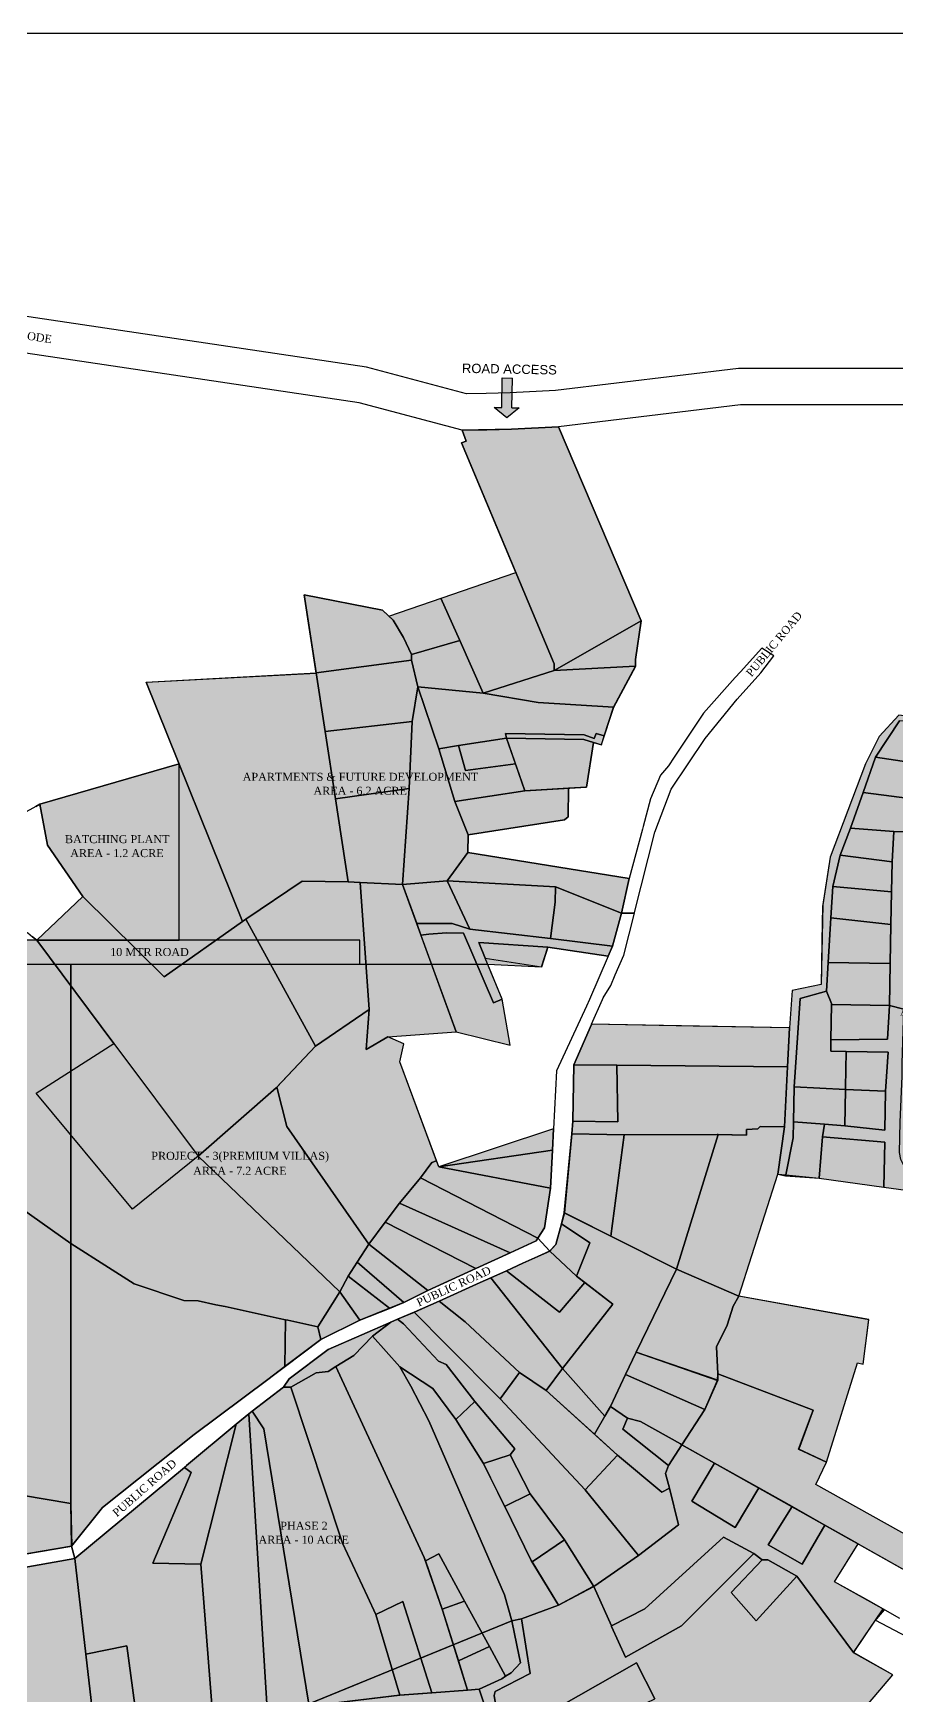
# Model space of a CAD drawing. Extents: x 24173 to 28051, y -18937 to -15111.
# Drawn here: x 25140 to 25496, y -16183 to -15496 of the extents above; entities that cross this region are included whole.
import ezdxf
from ezdxf.enums import TextEntityAlignment as Align

# ---------------------------------------------------------------- set-up
doc = ezdxf.new("R2010")
doc.units = 0
doc.header["$MEASUREMENT"] = 0
doc.linetypes.add('1', pattern=[0])
for name, color, linetype in [('Layer1', 7, 'Continuous'), ('PLOT DIV', 30, 'Continuous'), ('PLOTS', 10, 'Continuous'), ('SITE NEW', 10, '1')]:
    doc.layers.add(name, color=color, linetype=linetype)
doc.layers.add('north', color=7, linetype='Continuous', lineweight=20)
doc.layers.add('walls', color=7, linetype='Continuous', lineweight=30)
doc.styles.add('Style-1', font='arial.ttf')
doc.styles.add('TIMES', font='times.ttf', dxfattribs={"height": 1})

# ---------------------------------------------------------------- blocks, each defined once
blk = doc.blocks.new('A$C3bc4975e')
at = {"layer": 'Layer1', "color": 252, "true_color": 0x939598}
for p, q in [((1501, 10582), (6712, 12466)), ((-8461, 7678), (-1459, 8177)), ((-12752, 2562), (-7038, 4321)), ((22315, -30496), (22619, -30030))]:
    blk.add_line(p, q, dxfattribs=at)
at = {"layer": 'PLOTS', "color": 252, "true_color": 0x939598}
blk.add_line((11918, 10574), (11706, 8974), dxfattribs=at)
for points in [[(3637, 11354), (4445, 9621), (5450, 7465), (8360, 8449), (8360, 8729), (4367, 17781), (4558, 17850), (4384, 18302)], [(-8461, 7678), (-4303, -2133), (-4172, -2041), (-1876, -425), (24, -425), (-565, 2992), (-1044, 5767), (-1459, 8177), (-2012, 11387)], [(1501, 10582), (1501, 10582), (1680, 10418), (2121, 9704), (2463, 9010), (4445, 9621), (3637, 11354)], [(-12919, 2466), (-12752, 2562), (-12406, 867), (-10918, -1222), (-7504, -4470), (-4303, -2133), (-8461, 7678)], [(22614, 6867), (21807, 5972), (21267, 4836), (19886, 956), (19599, -1087), (19599, -2498), (19599, -2562), (19604, -4312), (18419, -4570), (18333, -6117), (18283, -7730), (18202, -10210), (17959, -12165), (18286, -12191), (18564, -10661), (18564, -9995), (18564, -8545), (18754, -4903), (19827, -4576), (19876, -3388), (19954, -1544), (20008, -259), (20293, 1046), (20706, 2162), (21197, 3648), (21682, 5116), (22638, 6627)], [(23052, 2060), (22493, 2060), (22440, 803), (22440, -427), (22440, -1777), (22440, -3388), (22440, -5120), (23031, -5259)], [(-14526, -13255), (-11145, -15555), (-9581, -16509), (-8503, -17166), (-6448, -17821), (-5855, -17821), (-5119, -17967), (-4745, -18041), (-2500, -18487), (-2143, -18557), (-906, -18803), (-22, -17349), (-5963, -11845), (-8627, -14084), (-12689, -9371), (-9519, -7269), (-12777, -3054), (-12965, -2919)], [(-14526, -13255), (-11145, -15555), (-9581, -16509), (-8503, -17166), (-6448, -17821), (-5855, -17821), (-5119, -17967), (-4745, -18041), (-2500, -18487), (-2236, -18539), (-2143, -18557), (-906, -18803), (-22, -17349), (-5963, -11845), (-8627, -14084), (-12689, -9371), (-9519, -7269), (-12777, -3054), (-12965, -2919)], [(23324, -30415), (22032, -29709), (20593, -28944), (21549, -27363), (20152, -26610), (19243, -28247), (17838, -27471), (18792, -25877), (17403, -25128), (16454, -26780), (14651, -25727), (15559, -24135), (14202, -23403), (13658, -24270), (13551, -24602), (13715, -25209), (14122, -26715), (12494, -28001), (10678, -29314), (11430, -30933), (12791, -30204), (15980, -27192), (17245, -27837), (17598, -28093), (17832, -28093), (19040, -28744), (21429, -31857), (22315, -30496), (23873, -31278)], [(21717, -34398), (23069, -32737), (21429, -31857), (19040, -28744), (17390, -30615), (16343, -29468), (17598, -28093), (17245, -27837), (14318, -30878), (12025, -32214), (11438, -30952), (11430, -30933), (10678, -29314), (9230, -30119), (7718, -30702), (8113, -32958), (6675, -33727), (6642, -33893), (6960, -35718), (12483, -32439), (13271, -33906)]]:
    blk.add_lwpolyline(points, dxfattribs=at)
for points in [[(8359, 18515), (6426, 18381), (4384, 18302), (4558, 17850), (4367, 17781), (8360, 8729), (8360, 8449), (11918, 10574)], [(2121, 9704), (1680, 10418), (1238, 10822), (-2012, 11387), (-1459, 8177), (2463, 8774), (2463, 9010)], [(11918, 10574), (8360, 8449), (11706, 8688), (11706, 8974)], [(4445, 9621), (2463, 9010), (2463, 8774), (2752, 7681), (5450, 7465)], [(14639, 5757), (15930, 7410), (16889, 8510), (17404, 9223), (16916, 9531), (16047, 8540), (15832, 8304), (14555, 6799), (13372, 4972), (13143, 4608), (12825, 4220), (12423, 3237), (12140, 2082), (12114, 1977), (11613, -67), (11311, -1504), (11847, -1504), (11855, -1469), (12633, 1858), (13267, 3651)], [(2752, 7681), (2463, 8774), (-1459, 8177), (-1044, 5767), (2545, 6245)], [(11706, 8688), (11706, 8688), (11706, 8688), (8360, 8449), (5450, 7465), (7726, 7128), (10829, 6979)], [(4364, 2980), (3660, 5142), (2752, 7681), (2545, 6245), (2466, 3479), (2262, -490), (4098, -298), (4932, 876), (4932, 1604)], [(10829, 6979), (7726, 7128), (5450, 7465), (2752, 7681), (3660, 5142), (4468, 5284), (6443, 5632), (6393, 5825), (9652, 5825), (10055, 5681), (10135, 5891), (10470, 5795)], [(2545, 6245), (-1044, 5767), (-565, 2992), (2466, 3479)], [(24566, 6326), (24566, 6656), (22638, 6627), (21682, 5116), (23784, 4841), (24253, 4841), (24337, 4976)], [(6443, 5632), (4468, 5284), (4773, 4269), (6831, 4578)], [(10135, 5891), (10055, 5681), (9652, 5825), (6393, 5825), (6443, 5632), (9641, 5632), (10032, 5518), (10361, 5422), (10470, 5795)], [(10032, 5518), (9641, 5632), (6443, 5632), (7239, 3467), (9777, 3663)], [(6831, 4578), (4773, 4269), (4468, 5284), (3660, 5142), (4364, 2980), (7239, 3467)], [(23784, 4841), (21682, 5116), (21197, 3648), (23535, 3388)], [(2466, 3479), (-565, 2992), (24, -425), (522, -440), (2262, -490)], [(9039, 3606), (7239, 3467), (4364, 2980), (4932, 1604), (8890, 2304), (8890, 2304), (9045, 2432), (9045, 2432)], [(23535, 3388), (21197, 3648), (20706, 2162), (22493, 2060), (23052, 2060), (23352, 2226), (23406, 2508)], [(-12406, 867), (-12752, 2562), (-12919, 2466), (-14633, 1479), (-15027, 944), (-15414, 421), (-15414, -171), (-15414, -1125), (-13939, -2778), (-13657, -2561), (-13153, -2754), (-12965, -2919), (-12777, -3054), (-10918, -1222)], [(22493, 2060), (20706, 2162), (20293, 1046), (22440, 803)], [(11613, -67), (4932, 876), (4098, -298), (8572, -471), (11311, -1504)], [(22440, 803), (20293, 1046), (20008, -259), (22440, -427)], [(522, -440), (24, -425), (-1876, -425), (-4172, -2041), (-1210, -7223), (975, -5665)], [(2262, -490), (522, -440), (975, -5665), (881, -7331), (1766, -6788), (4591, -6531)], [(4098, -298), (2262, -490), (2880, -2093), (4344, -2063), (5074, -2281)], [(8572, -1098), (8572, -471), (4098, -298), (5074, -2281), (8404, -2609)], [(11311, -1504), (8572, -471), (8572, -1098), (8404, -2609), (10974, -2872)], [(22440, -427), (20008, -259), (19954, -1544), (22440, -1777)], [(-10918, -1222), (-12777, -3054), (-9519, -7269), (-5963, -11845), (-2791, -8971), (-1210, -7223), (-4172, -2041), (-4303, -2133), (-7504, -4470)], [(9467, -7803), (10160, -6131), (10166, -6117), (10591, -5091), (10624, -5012), (10925, -4506), (11104, -4065), (11441, -3236), (11847, -1504), (11311, -1504), (10974, -2872), (10799, -3299), (10431, -4195), (10063, -5093), (9936, -5379), (8748, -8058), (8669, -10454), (8640, -11345), (8588, -12917), (8370, -14554), (8101, -14988), (8613, -15508), (8852, -15228), (9065, -14376), (9180, -13913), (9427, -10657), (9467, -10126)], [(22440, -1777), (19954, -1544), (19876, -3388), (22440, -3388)], [(5074, -2281), (4344, -2063), (2880, -2093), (3060, -2559), (3381, -2524), (4109, -2446), (4812, -2446), (6099, -5306), (6457, -5144), (5732, -3472), (5451, -2823), (8306, -2963), (10799, -3299), (10974, -2872), (8404, -2609)], [(4812, -2446), (4109, -2446), (3381, -2524), (3060, -2559), (4591, -6531), (6826, -7037), (6457, -5144), (6099, -5306)], [(8306, -2963), (5451, -2823), (5732, -3472), (8062, -3790)], [(22440, -3388), (19876, -3388), (19827, -4576), (20047, -5076), (20047, -5120), (22440, -5120)], [(20690, -7047), (20047, -7047), (20047, -6586), (20047, -5120), (20047, -5076), (19827, -4576), (18754, -4903), (18564, -8545), (20690, -8619), (20690, -8545)], [(23402, -11877), (23160, -11746), (23017, -11476), (22960, -11188), (22960, -9925), (23017, -8025), (23003, -7500), (23032, -5259), (22440, -5120), (22380, -6520), (20047, -6586), (20047, -7047), (20690, -7047), (22424, -7047), (22339, -8661), (22339, -10264), (20690, -10120), (19840, -10064), (19778, -10588), (22345, -10765), (22339, -12623), (25884, -13048), (25987, -12189), (25012, -12072)], [(22440, -5120), (20047, -5120), (20047, -6586), (22380, -6520)], [(3680, -11943), (3874, -11868), (2283, -7802), (2436, -7065), (1766, -6788), (881, -7331), (975, -5665), (-1210, -7223), (-2772, -8950), (-2331, -10564), (1141, -15356), (1801, -14441), (2378, -13642), (3221, -12584)], [(18333, -6117), (14353, -6117), (10166, -6117), (10160, -6131), (9467, -7803), (11236, -7783), (18283, -7730)], [(22424, -7047), (20690, -7047), (20690, -8545), (20690, -8619), (22339, -8661)], [(18283, -7730), (11236, -7783), (11313, -10126), (9467, -10126), (9427, -10657), (11600, -10657), (15422, -10578), (16638, -10578), (16638, -10348), (17099, -10312), (17199, -10210), (18202, -10210)], [(11236, -7783), (9467, -7803), (9467, -10126), (11313, -10126)], [(20690, -8619), (18564, -8545), (18564, -9995), (19840, -10064), (20690, -10120)], [(22339, -8661), (20690, -8619), (20690, -10120), (22339, -10264)], [(-2331, -10564), (-2772, -8950), (-2791, -8971), (-5963, -11845), (-22, -17349), (310, -16688), (672, -16108), (1141, -15356)], [(17959, -12165), (18202, -10210), (17199, -10210), (17099, -10312), (16638, -10348), (16638, -10578), (15462, -10578), (13849, -16155), (16443, -17227)], [(19778, -10588), (19840, -10064), (18564, -9995), (18564, -10661), (18286, -12191), (19668, -12302)], [(8669, -10454), (3972, -12119), (8640, -11345)], [(11588, -10657), (9427, -10657), (9180, -13913), (11121, -14845)], [(15462, -10578), (15422, -10578), (11588, -10657), (11121, -14845), (13849, -16155)], [(22345, -10765), (19778, -10588), (19668, -12302), (22339, -12623)], [(8640, -11345), (3972, -12119), (8588, -12917)], [(8588, -12917), (3972, -12119), (3874, -11868), (3680, -11943), (3221, -12584), (8101, -14988), (8370, -14554)], [(3221, -12584), (2378, -13642), (6969, -15607), (8035, -15095), (8101, -14988)], [(-11145, -15555), (-14526, -13255), (-16122, -25507), (-10960, -26283)], [(-11145, -15555), (-14526, -13255), (-16122, -25507), (-10960, -26283)], [(2378, -13642), (1801, -14441), (5568, -16280), (6969, -15607)], [(10252, -15138), (9065, -14376), (8852, -15228), (8613, -15508), (9732, -16523)], [(10252, -15138), (9065, -14376), (8852, -15228), (8613, -15508), (9732, -16523)], [(10252, -15138), (9065, -14376), (8852, -15228), (8613, -15508), (9732, -16523)], [(9180, -13913), (9065, -14376), (10252, -15138), (9732, -16523), (11251, -17653), (9221, -20347), (11000, -22281), (11226, -21875), (11827, -20552), (12251, -19617), (13849, -16155)], [(13849, -16155), (11121, -14845), (9180, -13913), (9065, -14376), (10252, -15138), (9732, -16523), (10082, -16784), (11251, -17653), (9221, -20347), (11000, -22281), (11226, -21875), (11827, -20552), (12251, -19617)], [(-6300, -24703), (-6211, -24627), (-4192, -22887), (-3688, -22453), (-3551, -22335), (-2911, -21828), (-2271, -21321), (-2047, -20972), (-459, -19739), (920, -19102), (2102, -18556), (2384, -18432), (3058, -18136), (4077, -17654), (5764, -16856), (6200, -16649), (6833, -16350), (7502, -16033), (8613, -15508), (8101, -14988), (8035, -15095), (6969, -15607), (5568, -16280), (3612, -17220), (2622, -17741), (2036, -17989), (821, -18505), (-763, -19329), (-2236, -20471), (-2931, -21010), (-5928, -23335), (-9652, -26415), (-10895, -28040), (-10753, -28540)], [(5568, -16280), (1801, -14441), (1141, -15356), (3612, -17220)], [(-2236, -18539), (-2500, -18487), (-4745, -18041), (-5119, -17967), (-5855, -17821), (-6448, -17821), (-8503, -17166), (-9581, -16509), (-11145, -15555), (-10960, -26283), (-10895, -28040), (-9652, -26415), (-5928, -23335), (-2931, -21010), (-2236, -20471)], [(-2236, -18539), (-2500, -18487), (-4745, -18041), (-5119, -17967), (-5855, -17821), (-6448, -17821), (-8503, -17166), (-9581, -16509), (-11145, -15555), (-10960, -26283), (-10895, -28040), (-9652, -26415), (-5928, -23335), (-2931, -21010), (-2236, -20471)], [(1141, -15356), (672, -16108), (2622, -17741), (3612, -17220)], [(8613, -15508), (7502, -16033), (6833, -16350), (9059, -18027), (10082, -16784), (9732, -16523)], [(8613, -15508), (7502, -16033), (6833, -16350), (9059, -18027), (10082, -16784), (9732, -16523)], [(672, -16108), (310, -16688), (2036, -17989), (2622, -17741)], [(11251, -17653), (10082, -16784), (9059, -18027), (6833, -16350), (6200, -16649), (9221, -20347)], [(15979, -18438), (16209, -17643), (16443, -17227), (13849, -16155), (12251, -19617), (15628, -20718), (15633, -20446), (15558, -19336)], [(15979, -18438), (16209, -17643), (16443, -17227), (13849, -16155), (12251, -19617), (15628, -20718), (15633, -20446), (15558, -19336)], [(15558, -19336), (15979, -18438), (16209, -17643), (16443, -17227), (13849, -16155), (12251, -19617), (15628, -20718), (15633, -20446)], [(310, -16688), (-22, -17349), (821, -18505), (2036, -17989)], [(6200, -16649), (5764, -16856), (4077, -17654), (5170, -18484), (7455, -20544), (8569, -21259), (9221, -20347)], [(-22, -17349), (-906, -18803), (-763, -19329), (821, -18505)], [(5170, -18484), (4077, -17654), (3058, -18136), (4422, -19456), (6677, -21638), (7455, -20544)], [(21818, -18103), (16443, -17227), (16209, -17643), (15979, -18438), (15558, -19336), (15633, -20446), (19586, -21880), (19019, -23496), (20177, -24019), (21388, -19886), (21612, -19941)], [(4422, -20270), (4098, -20133), (2624, -18620), (2384, -18432), (2102, -18556), (1358, -19154), (2514, -20394), (3884, -21260), (4853, -22528), (5635, -21772)], [(10247, -25334), (6677, -21638), (4422, -19456), (3058, -18136), (2384, -18432), (2624, -18620), (4098, -20133), (4422, -20270), (5635, -21772), (7315, -23695), (7120, -23949), (7974, -25544), (9426, -27417), (10678, -29314), (12494, -28001)], [(604, -19957), (1358, -19154), (2102, -18556), (920, -19102), (-459, -19739), (-2047, -20972), (-2271, -21321), (-1976, -21321), (-1339, -20942), (-937, -20704), (-449, -20642), (-131, -20435)], [(-906, -18803), (-2143, -18557), (-2236, -18539), (-2236, -20471), (-763, -19329)], [(3750, -22605), (2975, -21189), (2514, -20394), (1358, -19154), (604, -19957), (-131, -20435), (3657, -28243), (3706, -28378), (4260, -28083), (5356, -30013), (6412, -31873), (7102, -33089), (7327, -32946), (7709, -32525), (7539, -31790), (7310, -30797), (6988, -29726)], [(3750, -22605), (2975, -21189), (2514, -20394), (1358, -19154), (604, -19957), (-131, -20435), (3657, -28243), (3706, -28378), (4260, -28083), (5356, -30013), (6412, -31873), (7102, -33089), (7327, -32946), (7709, -32525), (7539, -31790), (7310, -30797), (6988, -29726)], [(12251, -19617), (11827, -20552), (15123, -21933), (15628, -20718)], [(15628, -20718), (12251, -19617), (11827, -20552), (15123, -21933)], [(15628, -20718), (12251, -19617), (11827, -20552), (15123, -21933)], [(-131, -20435), (-449, -20642), (-937, -20704), (-1339, -20942), (-1976, -21321), (279, -27709), (1346, -29896), (1709, -30641), (2805, -30081), (4068, -33825), (5539, -33688), (4451, -30401), (3657, -28243)], [(-131, -20435), (-449, -20642), (-937, -20704), (-1339, -20942), (-1976, -21321), (279, -27709), (1346, -29896), (1709, -30641), (2805, -30081), (4068, -33825), (5539, -33688), (5143, -32491), (4451, -30401), (4436, -30361), (3706, -28378), (3657, -28243)], [(6938, -26089), (6031, -24329), (4853, -22528), (3884, -21260), (2514, -20394), (2975, -21189), (3750, -22605), (6988, -29726), (7310, -30797), (7718, -30702), (9230, -30119), (8072, -28289)], [(8072, -28289), (6938, -26089), (6031, -24329), (4853, -22528), (3884, -21260), (2514, -20394), (2975, -21189), (3750, -22605), (6988, -29726), (7310, -30797), (7718, -30702), (9230, -30119)], [(8569, -21259), (7455, -20544), (6677, -21638), (10247, -25334), (11557, -23877)], [(9221, -20347), (8569, -21259), (10586, -23025), (11000, -22281)], [(15123, -21933), (11827, -20552), (11226, -21875), (11942, -22349), (12473, -22471), (14141, -23370), (14202, -23403)], [(11827, -20552), (11226, -21875), (11942, -22349), (12473, -22471), (14141, -23370), (14202, -23403), (15123, -21933)], [(15123, -21933), (11827, -20552), (11226, -21875), (11942, -22349), (12473, -22471), (14141, -23370), (14202, -23403)], [(19019, -23496), (19586, -21880), (15633, -20446), (15628, -20718), (15123, -21933), (14202, -23403), (24382, -28890), (25002, -27761), (19755, -24945), (20177, -24019)], [(279, -27709), (-1976, -21321), (-2271, -21321), (-2911, -21828), (-3551, -22335), (-3056, -23052), (-990, -34385), (-449, -34395), (2746, -33947), (1709, -30641), (1346, -29896)], [(279, -27709), (-1976, -21321), (-2271, -21321), (-2911, -21828), (-3551, -22335), (-3056, -23052), (-990, -34385), (-449, -34395), (2746, -33947), (1709, -30641), (1346, -29896)], [(5635, -21772), (4853, -22528), (6031, -24329), (7120, -23949), (7315, -23695)], [(11750, -22805), (11942, -22349), (11226, -21875), (11000, -22281), (10586, -23025), (11557, -23877), (13407, -25372), (13715, -25209), (13551, -24602), (13658, -24270)], [(11750, -22805), (11942, -22349), (11226, -21875), (11000, -22281), (10586, -23025), (11557, -23877), (13407, -25372), (13715, -25209), (13551, -24602), (13658, -24270)], [(-3688, -22453), (-4192, -22887), (-5556, -28684), (-4949, -35008), (-4922, -35008), (-2693, -34851), (-2688, -34848)], [(-3688, -22453), (-4192, -22887), (-5556, -28684), (-4949, -35008), (-4922, -35008), (-2693, -34851), (-2688, -34848)], [(-3056, -23052), (-3551, -22335), (-3688, -22453), (-2688, -34848), (-2122, -34556), (-1030, -34384), (-990, -34385)], [(-3056, -23052), (-3551, -22335), (-3688, -22453), (-2688, -34848), (-2122, -34556), (-1030, -34384), (-990, -34385)], [(12473, -22471), (11942, -22349), (11750, -22805), (13658, -24270), (14202, -23403), (14141, -23370)], [(12473, -22471), (11942, -22349), (11750, -22805), (13658, -24270), (14202, -23403), (14141, -23370)], [(12473, -22471), (11942, -22349), (11750, -22805), (13658, -24270), (14202, -23403), (14141, -23370)], [(-4192, -22887), (-6211, -24627), (-6300, -24703), (-6018, -24910), (-7527, -28684), (-5556, -28684)], [(-4192, -22887), (-6211, -24627), (-6300, -24703), (-6018, -24910), (-7527, -28684), (-5556, -28684)], [(7120, -23949), (6031, -24329), (6934, -26081), (7974, -25544)], [(11557, -23877), (10247, -25334), (12494, -28001), (14122, -26715), (13715, -25209), (13407, -25372)], [(-16122, -25507), (-20794, -24805), (-24096, -24353), (-23927, -27657), (-21210, -27090), (-20649, -29874), (-10895, -28040), (-10960, -26283)], [(-5556, -28684), (-7527, -28684), (-6018, -24910), (-6300, -24703), (-10753, -28540), (-10230, -32484), (-8548, -32115), (-7978, -35782), (-5787, -35460), (-5268, -35008), (-4949, -35008)], [(17403, -25128), (15559, -24135), (14651, -25727), (16454, -26780)], [(7974, -25544), (6934, -26081), (6938, -26089), (8072, -28289), (8110, -28349), (9426, -27417)], [(20152, -26610), (18792, -25877), (17838, -27471), (19243, -28247)], [(9426, -27417), (8110, -28349), (9230, -30119), (10678, -29314)], [(17245, -27837), (15980, -27192), (12791, -30204), (11430, -30933), (11438, -30952), (12025, -32214), (14318, -30878)], [(-16488, -29666), (-10753, -28540), (-10895, -28040), (-20649, -29874), (-20654, -29849), (-20780, -29899), (-20736, -30399), (-20737, -30484), (-20740, -31594), (-20689, -32353), (-20689, -33222), (-20689, -34510), (-21002, -35628), (-21200, -36336), (-22765, -38020), (-21892, -38066), (-20401, -36189), (-20266, -34668), (-20158, -32126), (-20091, -30551), (-19835, -30415)], [(4260, -28083), (3706, -28378), (4436, -30361), (5356, -30013)], [(4260, -28083), (3706, -28378), (4436, -30361), (5356, -30013)], [(4260, -28083), (3706, -28378), (4436, -30361), (5356, -30013)], [(19040, -28744), (17832, -28093), (17598, -28093), (16343, -29468), (17390, -30615)], [(-10230, -32484), (-10753, -28540), (-16488, -29666), (-15781, -35872), (-15650, -35863), (-13173, -35693), (-9692, -36537)], [(2805, -30081), (1709, -30641), (2746, -33947), (4041, -33827), (4068, -33825)], [(2805, -30081), (1709, -30641), (2746, -33947), (4068, -33825)], [(5356, -30013), (4436, -30361), (4451, -30401), (5143, -32491), (6412, -31873)], [(5356, -30013), (4436, -30361), (4451, -30401), (5143, -32491), (6412, -31873)], [(11478, -42086), (12838, -41643), (12407, -40853), (9976, -42013), (8255, -38421), (7485, -36815), (6960, -35718), (6642, -33893), (6675, -33727), (8113, -32958), (7718, -30702), (7310, -30797), (7539, -31790), (7709, -32525), (7327, -32946), (7102, -33089), (6942, -33191), (6022, -33643), (7453, -37666), (7447, -37667), (9417, -42124), (9560, -42685), (10189, -42717)], [(-8548, -32115), (-10230, -32484), (-9692, -36537), (-7978, -35782)], [(6412, -31873), (5143, -32491), (5539, -33688), (6022, -33643), (6942, -33191), (7102, -33089)], [(6412, -31873), (5143, -32491), (5539, -33688), (6022, -33643), (6942, -33191), (7102, -33089)], [(6412, -31873), (5143, -32491), (5539, -33688), (6022, -33643), (6942, -33191), (7102, -33089)], [(12930, -34077), (13271, -33906), (12483, -32439), (6960, -35718), (7485, -36815), (9207, -35949), (10408, -35345), (11696, -34697)], [(7453, -37666), (6022, -33643), (5539, -33688), (4068, -33825), (2735, -33948), (-449, -34395), (-1030, -34384), (-2122, -34556), (-2688, -34848), (-2693, -34851), (-4949, -35010), (-4949, -35008), (-5268, -35008), (-4617, -40449), (-501, -39521)]]:
    blk.add_lwpolyline(points, close=True, dxfattribs=at)
blk = doc.blocks.new('sdvsdvsd')
at = {"layer": 'PLOT DIV', "xscale": 0.01000000000003178, "yscale": 0.01000000000003178, "zscale": 0.01000000000003178, "rotation": 348.1014471292201}
blk.add_blockref('A$C3bc4975e', (34259.08, -5869.84, -88.25), dxfattribs=at)
blk = doc.blocks.new('A$C85a99540')
at = {"layer": 'PLOT DIV', "linetype": 'Continuous', "true_color": 0x105689, "transparency": 33554534}
h = blk.add_hatch(color=146, dxfattribs=at)
h.dxf.hatch_style = 1
h.paths.add_polyline_path([(2.83, 153.41), (1.19, 151.98, 0.219178), (0.01, 148.85), (0, 3.03), (10.51, 3.01), (32.35, 3.67), (49.06, 3.37), (62.93, 0), (62.6, 5.85), (63.88, 6.33), (63.92, 6.08), (161.78, 22.67), (161.43, 40.25), (161.43, 262.83), (129.41, 262.83)])
at = {"layer": 'SITE NEW', "color": 146, "linetype": 'Continuous', "true_color": 0x105689, "elevation": 38.15}
blk.add_lwpolyline([(0.01, 149.43), (0, 3.03), (10.51, 3.01), (32.35, 3.67), (49.06, 3.37), (62.93, 0), (62.6, 5.85), (63.88, 6.33), (63.92, 6.08), (161.78, 22.67), (161.78, 22.67), (161.43, 40.25), (161.43, 262.83), (129.41, 262.83), (2.83, 153.41), (1.19, 151.98, 0.181328), (0.01, 149.43)], format="xyb", dxfattribs=at)
at = {"layer": 'north', "color": 7, "lineweight": -2, "style": 'TIMES'}
for s, p in [('PROJECT - 2 (VILLAS)', (82.79, 124.38)), ('AREA - 8.0 ACRE', (82.67, 118.63))]:
    blk.add_text(s, height=3.3039, rotation=0, dxfattribs=at).set_placement(p, align=Align.MIDDLE)
blk = doc.blocks.new('A$C3dcc1e8e')
at = {"layer": 'PLOT DIV', "linetype": 'Continuous', "true_color": 0x58ba48, "transparency": 33554534}
h = blk.add_hatch(color=85, dxfattribs=at)
h.dxf.hatch_style = 1
h.paths.add_polyline_path([(18.91, 17.98), (0, 0), (58.7, 0), (58.7, 72.71), (1.26, 56.14), (4.41, 39.13)])
at = {"layer": 'PLOT DIV', "color": 114, "linetype": 'Continuous', "true_color": 0x139b48}
blk.add_lwpolyline([(1.26, 56.14), (4.41, 39.13), (18.91, 17.98), (0, 0), (58.7, 0), (58.7, 72.71), (1.26, 56.14)], dxfattribs=at)
at = {"layer": 'north', "color": 7, "lineweight": -2, "style": 'TIMES'}
for s, p in [('BATCHING PLANT', (33.15, 41.67)), ('AREA - 1.2 ACRE', (33.03, 35.91))]:
    blk.add_text(s, height=3.3039, rotation=0, dxfattribs=at).set_placement(p, align=Align.MIDDLE)
blk = doc.blocks.new('A$C49b094cf')
at = {"layer": 'PLOT DIV', "linetype": 'Continuous', "true_color": 0x93278f, "transparency": 33554534}
h = blk.add_hatch(color=217, dxfattribs=at)
h.dxf.hatch_style = 1
h.paths.add_polyline_path([(172.52, 60.78), (174.1, 62.03), (174.25, 73.77), (181.64, 74.21), (184.52, 92.71), (187.75, 91.7), (192.74, 107.17), (201.82, 124.1), (201.9, 127.12), (204.27, 142.93), (170.11, 222.95), (150.76, 221.96), (140.55, 221.75), (130.34, 221.54), (131.95, 217.12), (130.07, 216.33), (152.56, 162.77), (100.12, 144.86), (97.54, 147.32), (65.14, 153.55), (70.1, 121.35), (0, 117.61), (13.62, 83.8), (13.62, 11.09), (88.12, 11.09), (88.12, 1.09), (140.95, 1.09), (163.15, 0), (165.74, 8.23), (190.6, 4.42), (192.43, 8.66), (196.04, 22.27), (199.32, 36.59), (132.69, 47.21), (132.82, 54.49)])
at = {"layer": 'PLOT DIV', "color": 217, "linetype": 'Continuous', "true_color": 0x93278f}
blk.add_lwpolyline([(13.62, 11.09), (13.62, 83.8), (0, 117.61), (70.1, 121.35), (65.14, 153.55), (97.54, 147.32), (100.12, 144.86), (152.56, 162.77), (130.07, 216.33), (131.95, 217.12), (130.34, 221.54), (140.55, 221.75), (150.76, 221.96), (170.11, 222.95), (204.27, 142.93), (201.9, 127.12), (201.82, 124.1), (192.74, 107.17), (187.75, 91.7), (184.52, 92.71), (181.64, 74.21), (174.25, 73.77), (174.1, 62.03), (172.52, 60.78), (132.82, 54.49), (132.69, 47.21), (199.32, 36.59), (196.04, 22.27), (192.43, 8.66), (190.6, 4.42), (165.74, 8.23), (163.15, 0), (140.95, 1.09), (88.12, 1.09), (88.12, 11.09), (13.62, 11.09)], dxfattribs=at)
at = {"layer": 'north', "color": 7, "lineweight": -2, "style": 'TIMES'}
for s, p in [('APARTMENTS & FUTURE DEVELOPMENT', (88.41, 78.49)), ('AREA - 6.2 ACRE', (88.29, 72.73))]:
    blk.add_text(s, height=3.3039, rotation=0, dxfattribs=at).set_placement(p, align=Align.MIDDLE)
blk = doc.blocks.new('A$C8770d266')
at = {"layer": 'PLOT DIV', "linetype": 'Continuous', "true_color": 0xed1f24, "transparency": 33554534}
h = blk.add_hatch(color=240, dxfattribs=at)
h.dxf.hatch_style = 1
h.paths.add_polyline_path([(131.79, 113.56), (167.16, 108.67), (166.5, 102.84), (191.34, 100.54), (192.45, 105.94), (240.85, 81.1), (241.24, 103.23), (241.33, 108.09), (241.58, 120.47), (241.72, 122.64), (242.84, 139.13), (243.42, 152.67), (243.3, 178.36), (244.89, 190.09), (247.82, 206.52), (250.45, 222.34), (251.67, 226.7), (262.05, 258.61), (269.58, 273.67), (229.1, 285.58), (233.81, 297.71), (215.96, 300.17), (203.67, 300.15), (195.5, 300.29), (193.05, 300.29), (190.27, 301.42), (183.81, 301.53), (177.92, 301.64), (172.64, 302.72), (171.92, 303.39), (166.08, 303.45), (157.53, 303), (157.53, 305.92), (138.03, 308.38), (129.8, 299.57), (124.2, 288.31), (109.7, 249.77), (106.57, 230.05), (105.94, 197.14), (94.04, 194.78), (92.91, 179.32), (11.24, 180.78), (3.96, 164.05), (3.54, 140.83), (3.04, 135.53), (1.52, 119.27), (0, 103.01), (19.23, 93.35), (46.27, 79.77), (29.68, 45.44), (63.24, 33.82), (63.35, 36.54), (102.61, 21.49), (96.66, 5.44), (108.14, 0), (120.99, 41.11), (123.21, 40.52), (125.6, 58.86), (72.02, 68.57), (88.08, 118.92), (91.28, 118.28), (105.14, 117.24)])
at = {"layer": 'PLOT DIV', "color": 242, "linetype": 'Continuous', "true_color": 0xcd2027}
blk.add_lwpolyline([(3.04, 135.53), (1.52, 119.27), (0, 103.01), (19.23, 93.35), (46.27, 79.77), (29.68, 45.44), (63.24, 33.82), (63.35, 36.54), (102.61, 21.49), (96.66, 5.44), (108.14, 0), (120.99, 41.11), (123.21, 40.52), (125.6, 58.86), (72.02, 68.57), (88.08, 118.92), (91.28, 118.28), (105.14, 117.24), (131.79, 113.56), (167.16, 108.67), (166.5, 102.84), (191.34, 100.54), (192.45, 105.94), (240.85, 81.1), (241.24, 103.23), (241.33, 108.09), (241.58, 120.47), (241.72, 122.64), (242.84, 139.13), (243.42, 152.67), (243.3, 178.36), (244.89, 190.09), (247.82, 206.52), (250.45, 222.34), (251.67, 226.7), (262.05, 258.61), (269.58, 273.67), (229.1, 285.58), (233.81, 297.71), (215.96, 300.17), (203.67, 300.15), (195.5, 300.29), (193.05, 300.29), (190.27, 301.42), (183.81, 301.53), (177.92, 301.64), (172.64, 302.72), (171.92, 303.39), (166.08, 303.45), (157.53, 303), (157.53, 305.92), (138.03, 308.38), (129.8, 299.57), (124.2, 288.31), (109.7, 249.77), (106.57, 230.05), (105.94, 197.14), (94.04, 194.78), (92.91, 179.32), (11.24, 180.78), (3.96, 164.05), (3.54, 140.83), (3.04, 135.53)], dxfattribs=at)
at = {"layer": 'north', "color": 7, "lineweight": -2, "style": 'TIMES'}
for s, height, p in [('SCHOOL ', 3.304, (159.12, 191.87)), ('AREA - 10.3 ACRE', 3.3039, (158.99, 186.12))]:
    blk.add_text(s, height=height, rotation=0, dxfattribs=at).set_placement(p, align=Align.MIDDLE)
blk = doc.blocks.new('A$C768c5288')
at = {"layer": 'PLOT DIV', "linetype": 'Continuous', "transparency": 33554534}
h = blk.add_hatch(color=224, dxfattribs=at)
h.dxf.hatch_style = 1
h.paths.add_polyline_path([(198.29, 198.76), (210.06, 200.61), (293.31, 234.66), (297.37, 235.53), (312.59, 241.09), (328.37, 249.68), (345.61, 261.68), (362.11, 274.25), (356.78, 295.48), (357.91, 298.78), (372.94, 321.89), (378.24, 333.94), (344.67, 345.55), (361.27, 379.88), (314.99, 403.13), (313.75, 398.52), (311.47, 390.04), (308.81, 387.19), (291.08, 379.18), (284.71, 376.3), (263.3, 366.64), (253.02, 362), (246.23, 359.16), (217.57, 346.6), (201.48, 334.56), (199.18, 331.11), (186.19, 321.2), (184.8, 320.05), (179.69, 315.8), (158.28, 298.01), (113.07, 260.45), (55.53, 250.22), (21.94, 243.33), (19.35, 242.01), (16.86, 200.88), (15.24, 185.7), (0, 167.19), (60.41, 173.67), (61.52, 145.61), (78.77, 143.09), (80.23, 143.92), (90.25, 143.4), (89.43, 176.78), (122.25, 180.3), (139.55, 187.37), (161.49, 190.37), (166.76, 194.8), (169.93, 195.05), (192.58, 195.93)])
h.paths.add_polyline_path([(193.34, 32.88), (206.51, 33.47), (232.45, 38.07), (231.88, 44.05), (246.49, 45.44), (250.08, 0), (255.54, 0.96), (254.9, 27.87), (264.38, 30.07), (264.26, 45.93), (262.84, 63.44), (256.68, 62.19), (250.76, 97.37), (239.46, 95.97), (226.99, 96.49), (206.26, 95.63), (188.8, 95.95), (172.92, 92.72), (152.87, 86.74), (139.09, 84.03), (126.69, 80.26), (131.94, 57.55), (133.26, 51.25), (141.94, 26.72), (150.09, 26.57), (163.8, 27.02), (170.82, 28.85)])
h = blk.add_hatch(color=173, dxfattribs=at)
h.dxf.hatch_style = 1
h.paths.add_polyline_path([(434.25, 221.52), (443, 234.46), (447.06, 239.25), (426.41, 250.8), (436.25, 266.43), (464.31, 250.66), (470.7, 261.84), (418.75, 290.93), (423.11, 300.13), (411.65, 305.56), (417.6, 321.61), (378.34, 336.66), (378.24, 333.94), (372.94, 321.89), (363.5, 307.35), (357.91, 298.78), (356.78, 295.48), (362.11, 274.25), (345.61, 261.68), (328.37, 249.68), (327.21, 248.87), (312.59, 241.09), (297.37, 235.53), (293.31, 234.66), (209.25, 200.28), (198.29, 198.76), (192.53, 195.91), (169.95, 194.72), (166.77, 194.72), (161.49, 190.37), (139.55, 187.37), (122.25, 180.3), (117.96, 144.03), (93.81, 140.44), (79.19, 140.7), (81.14, 134.07), (83.25, 119.2), (87.89, 107.26), (90.88, 99.56), (93.44, 85.71), (93.52, 74.93), (99.63, 74.82), (108.44, 79.26), (126.99, 84.73), (136.56, 88.63), (178.36, 99.08), (200.08, 98.69), (216, 99.96), (222.91, 100.35), (238.52, 100.07), (272.22, 105.33), (290.16, 107.23), (313.51, 115.34), (319.92, 114.96), (332.93, 121.04), (346.6, 125.22), (363.53, 131.85), (375.23, 140.94), (379.44, 144.11), (390.6, 151.16), (395.27, 152.37), (396.37, 150.22), (402.56, 153.37), (416.13, 164.49), (421.17, 173.32), (424.36, 181.59), (427.44, 187.55), (431.73, 191.74), (436.67, 196.07), (450.49, 212.43)])
at = {"layer": 'PLOT DIV', "color": 224, "linetype": 'Continuous'}
for points in [[(19.35, 242.01), (16.86, 200.88), (15.24, 185.7), (0, 167.19), (60.41, 173.67), (61.52, 145.61), (78.77, 143.09), (80.23, 143.92), (90.25, 143.4), (89.43, 176.78), (122.25, 180.3), (139.55, 187.37), (161.49, 190.37), (166.76, 194.8), (169.93, 195.05), (192.58, 195.93), (198.29, 198.76), (210.06, 200.61), (293.31, 234.66), (297.37, 235.53), (312.59, 241.09), (327.21, 248.87), (345.61, 261.68), (362.11, 274.25), (358.31, 289.37), (356.78, 295.48), (357.91, 298.78), (372.94, 321.89), (378.24, 333.94), (344.67, 345.55), (361.27, 379.88), (314.99, 403.13), (313.75, 398.52), (311.47, 390.04), (308.81, 387.19), (291.08, 379.18), (284.71, 376.3), (263.3, 366.64), (253.02, 362), (246.23, 359.16), (217.57, 346.6), (201.48, 334.56), (199.18, 331.11), (186.19, 321.2), (184.8, 320.05), (179.69, 315.8), (158.28, 298.01), (113.07, 260.45), (55.53, 250.22), (21.94, 243.33), (19.35, 242.01)], [(126.69, 80.26), (131.94, 57.55), (133.26, 51.25), (141.94, 26.72), (150.09, 26.57), (163.8, 27.02), (170.82, 28.85), (193.34, 32.88), (206.51, 33.47), (232.45, 38.07), (231.88, 44.05), (246.49, 45.44), (250.08, 0), (255.54, 0.96), (254.9, 27.87), (264.38, 30.07), (264.26, 45.93), (262.84, 63.44), (256.68, 62.19), (250.76, 97.37), (239.46, 95.97), (226.99, 96.49), (206.26, 95.63), (188.8, 95.95), (172.92, 92.72), (152.87, 86.74), (139.09, 84.03), (126.69, 80.26)]]:
    blk.add_lwpolyline(points, dxfattribs=at)
at = {"layer": 'PLOT DIV', "color": 173, "linetype": 'Continuous'}
blk.add_lwpolyline([(79.19, 140.7), (81.14, 134.07), (83.25, 119.2), (87.89, 107.26), (90.88, 99.56), (93.44, 85.71), (93.52, 74.93), (99.63, 74.82), (108.44, 79.26), (126.99, 84.73), (136.56, 88.63), (178.36, 99.08), (200.08, 98.69), (216, 99.96), (222.91, 100.35), (238.52, 100.07), (272.22, 105.33), (290.16, 107.23), (313.51, 115.34), (319.92, 114.96), (332.93, 121.04), (346.6, 125.22), (363.53, 131.85), (375.23, 140.94), (379.44, 144.11), (390.6, 151.16), (395.27, 152.37), (396.37, 150.22), (402.56, 153.37), (416.13, 164.49), (421.17, 173.32), (424.36, 181.59), (427.44, 187.55), (431.73, 191.74), (436.67, 196.07), (450.49, 212.43), (434.25, 221.52), (443, 234.46), (447.06, 239.25), (426.41, 250.8), (436.25, 266.43), (464.31, 250.66), (470.7, 261.84), (418.75, 290.93), (423.11, 300.13), (411.65, 305.56), (417.6, 321.61), (378.34, 336.66), (378.24, 333.94), (372.94, 321.89), (363.5, 307.35), (357.91, 298.78), (356.78, 295.48), (362.11, 274.25), (345.61, 261.68), (328.37, 249.68), (312.59, 241.09), (297.37, 235.53), (293.31, 234.66), (209.25, 200.28), (198.29, 198.76), (192.53, 195.91), (169.95, 194.72), (166.77, 194.72), (161.49, 190.37), (139.55, 187.37), (122.25, 180.3), (117.96, 144.03), (93.81, 140.44), (79.19, 140.7)], close=True, dxfattribs=at)
at = {"layer": 'north', "color": 7, "lineweight": -2, "style": 'TIMES'}
for s, height, p in [('PHASE 2', 3.304, (207.58, 273.91)), ('AREA - 10 ACRE', 3.3039, (207.46, 268.15)), ('PHASE 3', 3.304, (286.61, 188.49)), ('AREA - 10.6 ACRE', 3.3039, (286.49, 182.74)), ('PHASE 4', 3.304, (197.51, 67)), ('AREA - 1.9 ACRE', 3.3039, (197.39, 61.24))]:
    blk.add_text(s, height=height, rotation=0, dxfattribs=at).set_placement(p, align=Align.MIDDLE)

msp = doc.modelspace()

# ---------------------------------------------------------------- hatches: boundary and pattern name
at = {"layer": 'Layer1', "transparency": 33554534}
h = msp.add_hatch(color=1, dxfattribs=at)
h.dxf.hatch_style = 1
h.paths.add_polyline_path([(25333.11, -15651.02), (25330.06, -15650.97), (25335.23, -15655.18), (25340.36, -15651.03), (25337.36, -15651.03), (25337.58, -15638.8), (25333.33, -15638.73)])
at = {"layer": 'PLOT DIV', "linetype": 'Continuous', "transparency": 33554534}
h = msp.add_hatch(color=254, dxfattribs=at)
h.dxf.hatch_style = 1
h.paths.add_polyline_path([(25274.56, -15870.81), (25200.06, -15870.81), (25141.36, -15870.81), (25119.62, -15870.81), (25000.76, -15973.56, -0.576086), (24993.97, -15971.62), (24993.97, -15993.96, -0.165239), (24995.12, -15991.66), (24996.77, -15990.23), (25123.35, -15880.81), (25155.37, -15880.81), (25274.56, -15880.81)])
h = msp.add_hatch(color=146, dxfattribs=at)
h.dxf.hatch_style = 1
h.paths.add_polyline_path([(25291.09, -15920.98), (25292.76, -15913.64), (25286.11, -15910.75), (25314.39, -15908.68), (25336.65, -15914.14), (25333.3, -15895.15), (25327.39, -15880.81), (25155.37, -15880.81), (25155.37, -16103.39), (25155.72, -16120.97), (25168.43, -16104.94), (25206.22, -16074.81), (25243.34, -16047.07), (25258.57, -16035.68), (25274.56, -16027.73), (25286.8, -16022.79), (25292.7, -16020.41), (25302.7, -16015.38), (25322.42, -16006.34), (25336.55, -15999.86), (25347.29, -15994.93), (25347.98, -15993.87), (25350.75, -15989.58), (25353.21, -15973.25), (25354.01, -15957.54), (25354.47, -15948.64), (25307.21, -15964.45)])

# ---------------------------------------------------------------- linework, layer by layer
at = {"layer": 'Layer1'}
for points in [[(25340.36, -15651.03), (25335.23, -15655.18), (25330.06, -15650.97), (25333.11, -15651.02), (25333.33, -15638.73), (25337.58, -15638.8)], [(25337.36, -15651.03), (25337.58, -15638.8)], [(25337.36, -15651.03), (25340.36, -15651.03)]]:
    msp.add_lwpolyline(points, dxfattribs=at)
at = {"layer": 'PLOT DIV', "linetype": 'Continuous'}
for p, q in [((25141.36, -15870.81), (25119.62, -15870.81)), ((25200.06, -15870.81), (25141.36, -15870.81))]:
    msp.add_line(p, q, dxfattribs=at)
at = {"layer": 'PLOT DIV', "color": 7, "linetype": 'Continuous'}
msp.add_lwpolyline([(24610.44, -16530.73), (24610.44, -15496.49), (26073.16, -15496.49), (26073.16, -16530.73)], close=True, dxfattribs=at)
at = {"layer": 'PLOT DIV', "color": 251, "linetype": 'Continuous', "true_color": 0x636466}
for points in [[(25508.25, -15634.88), (25430.78, -15634.88), (25355.26, -15643.99), (25336.66, -15644.94), (25326.67, -15645.15), (25318.57, -15645.32), (25277.29, -15634.38), (25080.73, -15604.96), (25053.81, -15604.48), (25031.63, -15604.87), (24987.33, -15614.69), (24960.93, -15622.06), (24936.95, -15636.29), (24928.44, -15644.09), (24923.3, -15647.67), (24904.2, -15660.96), (24884.92, -15674.39), (24868.76, -15685.64), (24787.55, -15779.19), (24784.13, -15782.99), (24694.4, -15876.1)], [(25504.62, -15649.88), (25431.68, -15649.88), (25356.55, -15658.94), (25337.2, -15659.93), (25326.98, -15660.15), (25316.77, -15660.36), (25274.25, -15649.09), (25079.48, -15619.94), (25053.81, -15619.48), (25033.41, -15619.84), (24990.97, -15629.25), (24966.88, -15635.97), (24945.94, -15648.4), (24937.83, -15655.83), (24931.87, -15659.98), (24912.77, -15673.27), (24893.49, -15686.7), (24878.86, -15696.89), (24798.79, -15789.13), (24795.1, -15793.22), (24705.66, -15886.03)]]:
    msp.add_lwpolyline(points, dxfattribs=at)
at = {"layer": 'PLOT DIV', "color": 146, "linetype": 'Continuous', "elevation": 38.15}
msp.add_lwpolyline([(25155.37, -15880.81), (25155.37, -16103.39), (25155.72, -16120.97), (25168.43, -16104.94), (25206.22, -16074.81), (25243.34, -16047.07), (25258.57, -16035.68), (25274.56, -16027.73), (25286.8, -16022.79), (25292.7, -16020.41), (25302.7, -16015.38), (25322.42, -16006.34), (25336.55, -15999.86), (25347.29, -15994.93), (25347.98, -15993.87), (25350.75, -15989.58), (25353.21, -15973.25), (25354.01, -15957.54), (25354.47, -15948.64), (25307.21, -15964.45), (25291.09, -15920.98), (25292.76, -15913.64), (25286.11, -15910.75), (25314.39, -15908.68), (25336.65, -15914.14), (25333.3, -15895.15), (25327.39, -15880.81), (25155.37, -15880.81)], dxfattribs=at)

# ---------------------------------------------------------------- block references
at = {"layer": 'PLOT DIV', "color": 3, "linetype": 'Continuous', "rotation": 10.8731325888336}
msp.add_blockref('sdvsdvsd', (-9481.64, -16540.56, 88.25), dxfattribs=at)
at = {"layer": 'PLOT DIV', "linetype": 'Continuous'}
for name, p in [('A$C49b094cf', (25186.44, -15881.9)), ('A$C8770d266', (25358.96, -16086.33)), ('A$C3dcc1e8e', (25141.36, -15870.81)), ('A$C85a99540', (24993.94, -16143.64)), ('A$C768c5288', (25043.97, -16386.44))]:
    msp.add_blockref(name, p, dxfattribs=at)

# ---------------------------------------------------------------- texts
at = {"layer": 'north', "color": 7, "lineweight": -2, "style": 'TIMES'}
for s, rotation, p in [('TO POTHENCODE', 351.34019, (25127.19, -15619.73)), ('PUBLIC ROAD', 50.29085, (25445.45, -15748.6)), ('10 MTR ROAD', 0, (25187.83, -15875.71)), ('PROJECT - 3(PREMIUM VILLAS)', 0, (25225.23, -15960.28)), ('AREA - 7.2 ACRE', 0, (25225.1, -15966.04)), ('PUBLIC ROAD', 24.70677, (25313.3, -16013.69, -38.15)), ('PUBLIC ROAD', 41.22677, (25185.76, -16096.93, -38.15))]:
    msp.add_text(s, height=3.3039, rotation=rotation, dxfattribs=at).set_placement(p, align=Align.MIDDLE)
at = {"layer": 'walls', "color": 252, "linetype": 'Continuous', "true_color": 0x939598, "style": 'Style-1'}
msp.add_text('ROAD ACCESS', height=3.8523, rotation=358.97458, dxfattribs=at).set_placement((25316.67, -15636.66))

doc.saveas('drawing.dxf')
